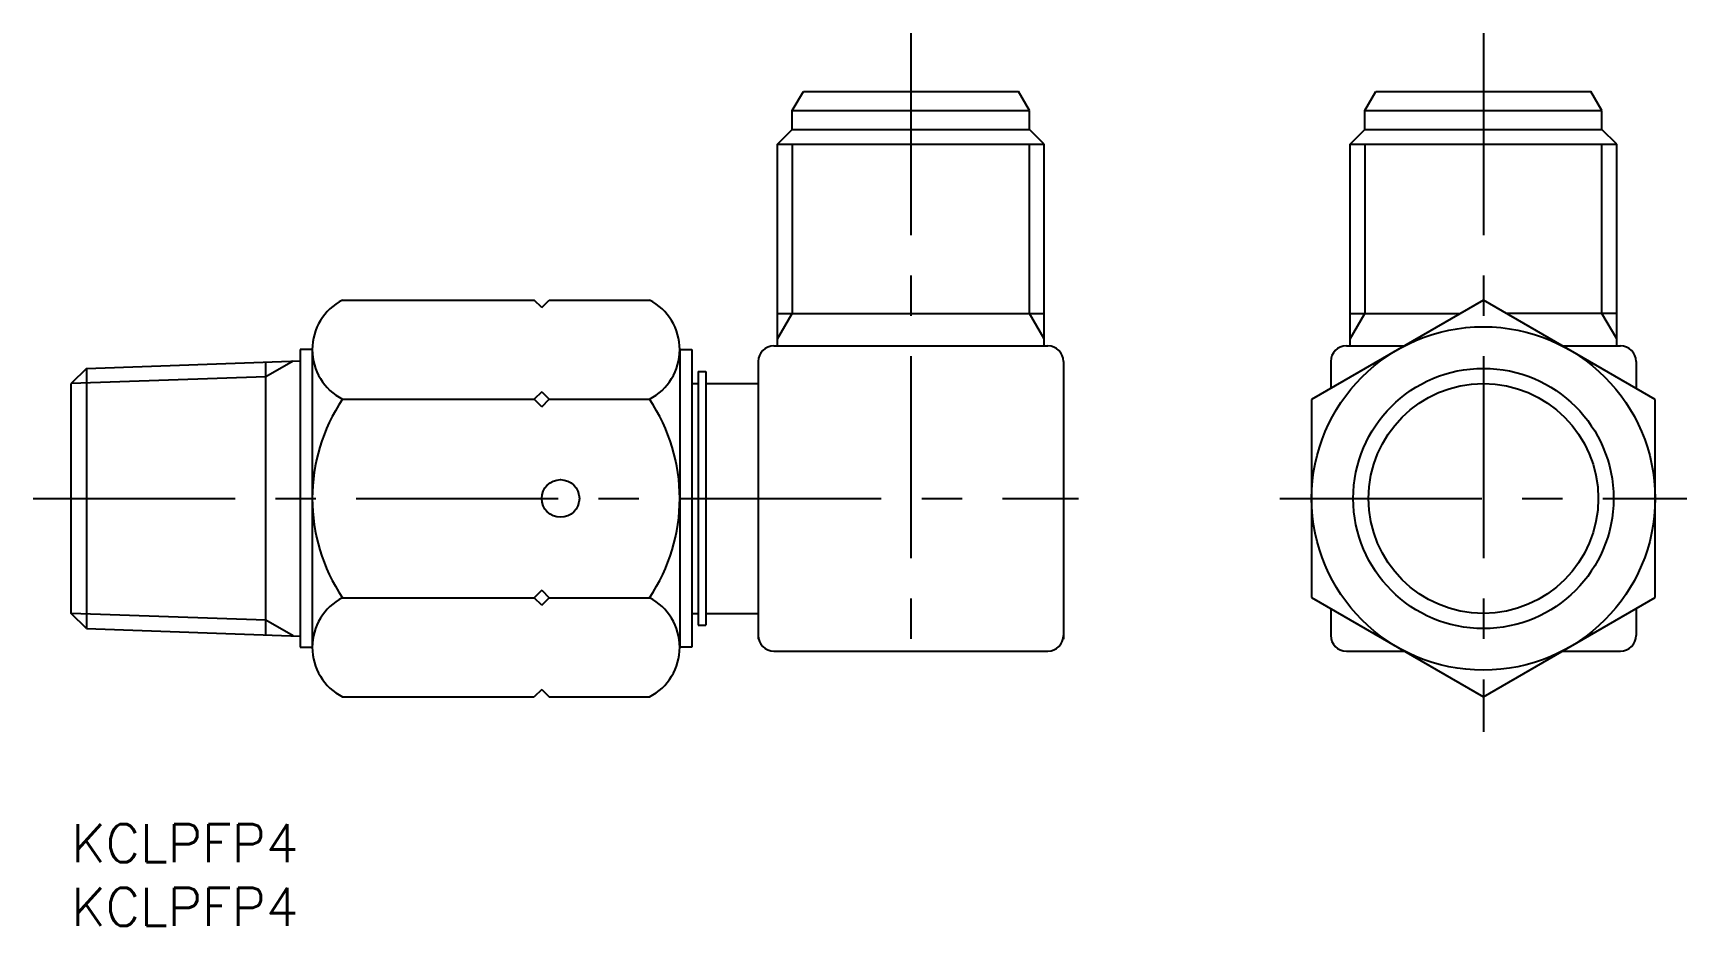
# Model space of a CAD drawing. Extents: x -3 to 127, y -8 to 62.
import ezdxf

# ---------------------------------------------------------------- set-up
doc = ezdxf.new("R2010")
doc.units = 0
doc.header["$LTSCALE"] = 0.5
doc.linetypes.add('CENTER', pattern=[50.8, 31.75, -6.35, 6.35, -6.35])
for name, color, linetype in [('MSM_CENTER', 1, 'CENTER'), ('MSM_CONTINUOUS', 7, 'CONTINUOUS'), ('MSM_NARROW', 5, 'CONTINUOUS'), ('MSM_PART_NUMBER', 7, 'CONTINUOUS')]:
    doc.layers.add(name, color=color, linetype=linetype)
doc.styles.get("Standard").update_dxf_attribs({"font": 'txt.shx', "height": 3, "bigfont": 'bigfont.shx'})

# ---------------------------------------------------------------- blocks, each defined once
blk = doc.blocks.new('*U5')
at = {"layer": 'MSM_PART_NUMBER'}
blk.add_text('KCLPFP4', height=3, dxfattribs=at).set_placement((0, -3))
blk = doc.blocks.new('*U6')
at = {"layer": 'MSM_PART_NUMBER'}
blk.add_text('KCLPFP4', height=3, dxfattribs=at).set_placement((0, -8))

msp = doc.modelspace()

# ---------------------------------------------------------------- linework, layer by layer
at = {"layer": 'MSM_CENTER'}
for p, q in [((66, 62.18), (66, 12.28)), ((111, 62.18), (111, 7.25)), ((-3, 25.6), (79.17, 25.6)), ((95, 25.6), (127, 25.6))]:
    msp.add_line(p, q, dxfattribs=at)
at = {"layer": 'MSM_CONTINUOUS'}
for p, q in [((56.68, 56.1), (57.55, 57.6)), ((57.55, 57.6), (74.45, 57.6)), ((75.32, 56.1), (74.45, 57.6)), ((101.68, 56.1), (102.55, 57.6)), ((102.55, 57.6), (119.45, 57.6)), ((120.32, 56.1), (119.45, 57.6)), ((56.68, 56.1), (75.32, 56.1)), ((56.68, 54.6), (56.68, 56.1)), ((75.32, 54.6), (75.32, 56.1)), ((101.68, 54.6), (101.68, 56.1)), ((101.68, 56.1), (120.32, 56.1)), ((120.32, 54.6), (120.32, 56.1)), ((55.52, 53.44), (56.68, 54.6)), ((55.52, 53.44), (76.48, 53.44)), ((55.52, 37.6), (55.52, 53.44)), ((56.68, 54.6), (75.32, 54.6)), ((76.48, 53.44), (75.32, 54.6)), ((76.48, 37.6), (76.48, 53.44)), ((100.52, 53.44), (101.68, 54.6)), ((100.52, 37.6), (100.52, 53.44)), ((100.52, 53.44), (121.48, 53.44)), ((101.68, 54.6), (120.32, 54.6)), ((121.48, 53.44), (120.32, 54.6)), ((121.48, 37.6), (121.48, 53.44)), ((21.32, 41.2), (36.4, 41.2)), ((36.99, 40.61), (36.4, 41.2)), ((36.99, 40.61), (37.57, 41.2)), ((37.57, 41.2), (45.46, 41.2)), ((111, 41.19), (97.5, 33.39)), ((124.5, 33.39), (111, 41.19)), ((55.52, 40.15), (76.48, 40.15)), ((100.52, 40.15), (109.2, 40.15)), ((121.48, 40.15), (112.8, 40.15)), ((1.2, 35.83), (18, 36.42)), ((18.95, 37.3), (18, 37.3)), ((18, 37.3), (18, 13.9)), ((18.95, 37.3), (18.95, 13.9)), ((47.83, 37.3), (48.78, 37.3)), ((47.83, 37.3), (47.83, 13.9)), ((48.78, 37.3), (48.78, 13.9)), ((55.23, 37.6), (76.77, 37.6)), ((100.23, 37.6), (104.78, 37.6)), ((117.22, 37.6), (121.77, 37.6)), ((1.2, 35.83), (0, 34.63)), ((1.2, 35.83), (1.2, 15.37)), ((15.3, 14.9), (15.3, 36.3)), ((49.29, 35.57), (49.89, 35.57)), ((49.29, 35.57), (49.29, 15.63)), ((49.89, 35.57), (49.89, 15.63)), ((54, 36.37), (54, 14.54)), ((78, 36.37), (78, 14.54)), ((99, 36.37), (99, 34.26)), ((123, 36.37), (123, 34.26)), ((0, 16.57), (0, 34.63)), ((36.99, 33.99), (36.4, 33.4)), ((36.99, 33.99), (37.57, 33.4)), ((48.78, 34.63), (49.29, 34.63)), ((49.89, 34.63), (54, 34.63)), ((21.32, 33.4), (36.4, 33.4)), ((36.99, 32.81), (36.4, 33.4)), ((36.99, 32.81), (37.57, 33.4)), ((37.57, 33.4), (45.46, 33.4)), ((97.5, 33.39), (97.5, 17.81)), ((124.5, 17.81), (124.5, 33.39)), ((36.99, 18.39), (36.4, 17.8)), ((36.99, 18.39), (37.57, 17.8)), ((21.32, 17.8), (36.4, 17.8)), ((36.99, 17.21), (36.4, 17.8)), ((36.99, 17.21), (37.57, 17.8)), ((37.57, 17.8), (45.46, 17.8)), ((97.5, 17.81), (111, 10.01)), ((99, 16.94), (99, 14.83)), ((111, 10.01), (124.5, 17.81)), ((123, 16.94), (123, 14.83)), ((1.2, 15.37), (0, 16.57)), ((48.78, 16.57), (49.29, 16.57)), ((49.29, 15.63), (49.89, 15.63)), ((49.89, 16.57), (54, 16.57)), ((1.2, 15.37), (18, 14.78)), ((18, 13.9), (18.95, 13.9)), ((48.78, 13.9), (47.83, 13.9)), ((55.23, 13.6), (76.77, 13.6)), ((100.23, 13.6), (104.78, 13.6)), ((117.18, 13.6), (121.77, 13.6)), ((36.99, 10.59), (36.4, 10)), ((36.99, 10.59), (37.57, 10)), ((21.32, 10), (36.4, 10)), ((37.57, 10), (45.46, 10))]:
    msp.add_line(p, q, dxfattribs=at)
for centre, radius in [((111, 25.6), 13.5), ((111, 25.6), 10.23), ((38.46, 25.6), 1.48)]:
    msp.add_circle(centre, radius, dxfattribs=at)
for centre, radius, start, end in [((23.34, 37.3), 4.39, 117.4231, 242.5769), ((43.44, 37.3), 4.39, 297.4231, 62.5769), ((55.23, 36.37), 1.23, 90, 180), ((76.77, 36.37), 1.23, 0, 90), ((100.23, 36.37), 1.23, 90, 180), ((121.77, 36.37), 1.23, 0, 90), ((32.97, 25.6), 14.02, 146.1954, 213.8046), ((33.81, 25.6), 14.02, 326.1954, 33.8046), ((23.34, 13.9), 4.39, 117.4231, 242.5769), ((43.44, 13.9), 4.39, 297.4231, 62.5769), ((55.23, 14.83), 1.23, 180, 270), ((76.77, 14.83), 1.23, 270, 0), ((100.23, 14.83), 1.23, 180, 270), ((121.77, 14.83), 1.23, 270, 0)]:
    msp.add_arc(centre, radius, start, end, dxfattribs=at)
at = {"layer": 'MSM_NARROW'}
for p, q in [((56.68, 53.44), (56.68, 40.15)), ((75.32, 40.15), (75.32, 53.44)), ((101.68, 53.44), (101.68, 40.15)), ((120.32, 40.15), (120.32, 53.44)), ((55.52, 38.14), (56.68, 40.15)), ((76.48, 38.14), (75.32, 40.15)), ((100.52, 38.14), (101.68, 40.15)), ((121.48, 38.14), (120.32, 40.15)), ((17.44, 36.4), (15.3, 35.16)), ((15.3, 35.16), (0, 34.63)), ((15.3, 16.03), (0, 16.57)), ((17.44, 14.8), (15.3, 16.03))]:
    msp.add_line(p, q, dxfattribs=at)
msp.add_circle((111, 25.6), 9.03, dxfattribs=at)

# ---------------------------------------------------------------- block references
at = {"layer": 'MSM_CONTINUOUS'}
for name in ['*U5', '*U6']:
    msp.add_blockref(name, (0, 0), dxfattribs=at)

doc.saveas('drawing.dxf')
